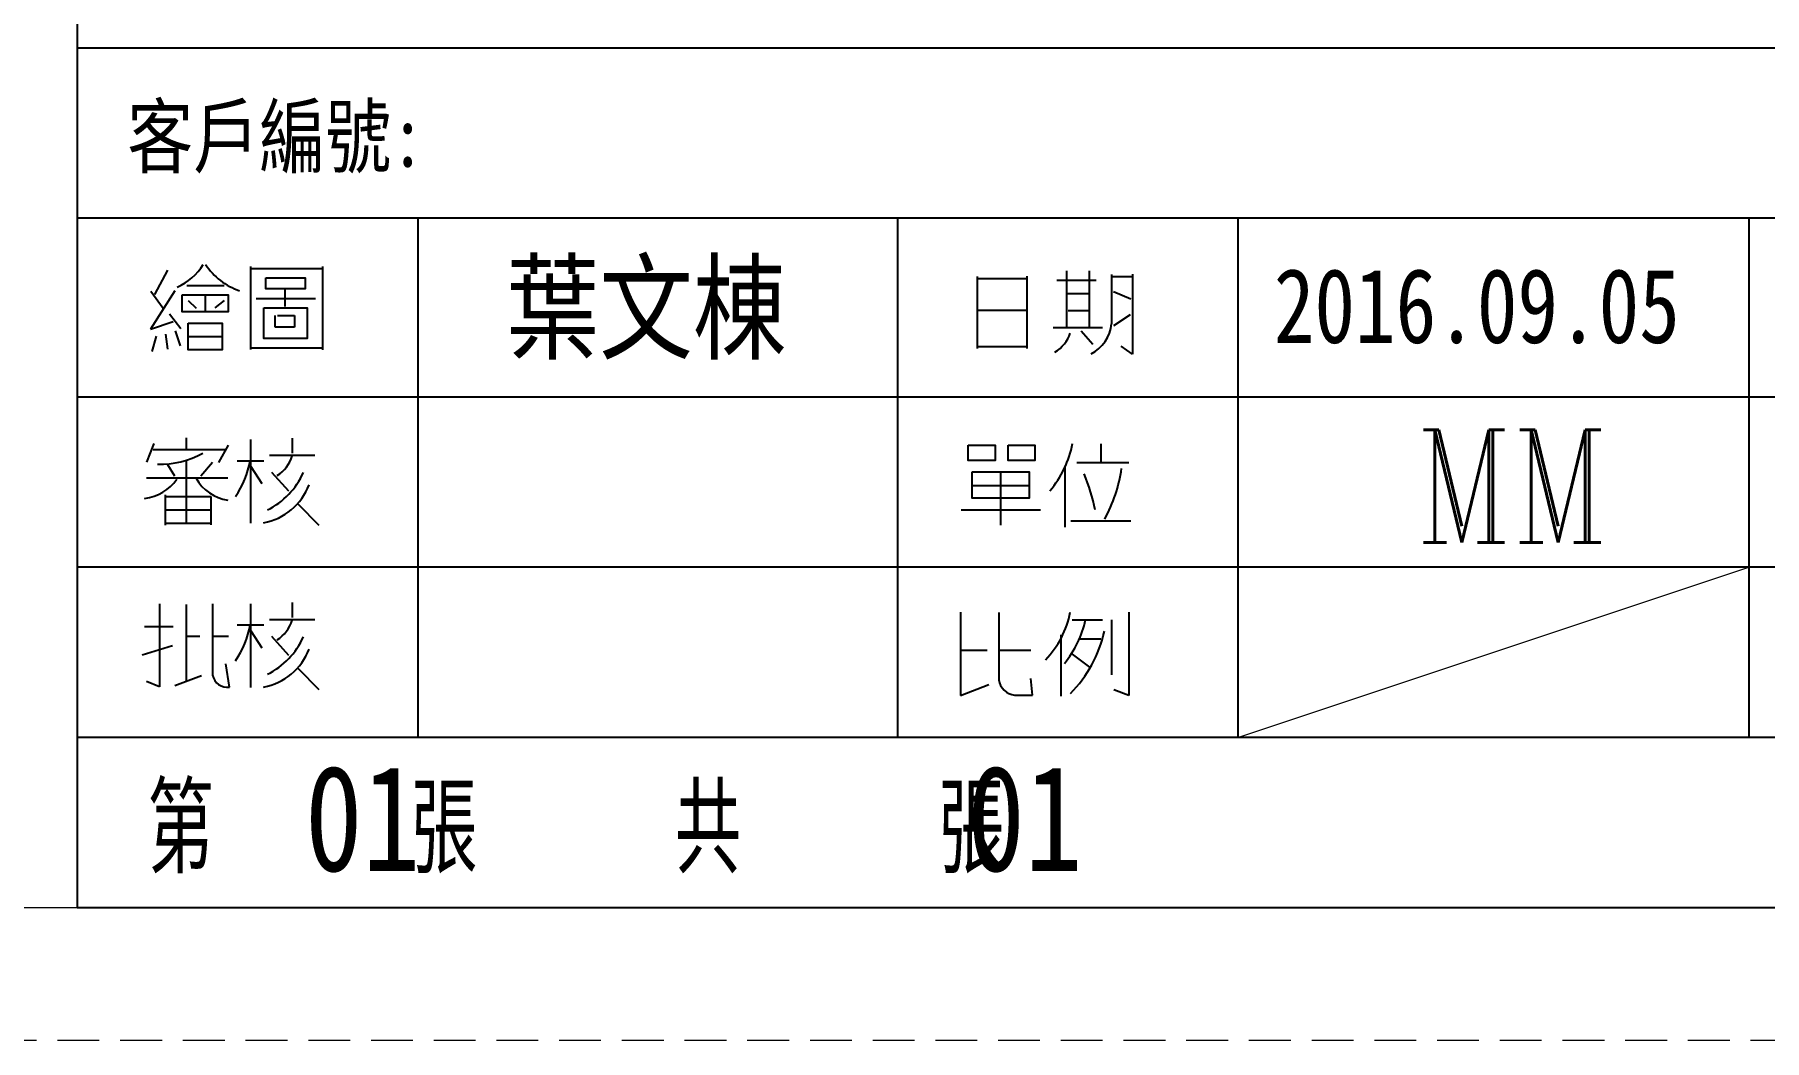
# Model space of a CAD drawing. Header units: millimetres. Extents: x 23490 to 24685, y -23248 to -22403.
# Drawn here: x 24425.4 to 24591.6, y -23247.8 to -23151 of the extents above; entities that cross this region are included whole.
import ezdxf

# ---------------------------------------------------------------- set-up
doc = ezdxf.new("R2010")
doc.units = ezdxf.units.MM
doc.header["$LTSCALE"] = 8
doc.linetypes.add('DASHED', pattern=[0.75, 0.5, -0.25])
doc.layers.add('A', color=7, linetype='Continuous')
doc.layers.add('dim', color=3, linetype='Continuous', lineweight=15)
doc.layers.add('MBOM-ASSIS-LAYER', color=71, linetype='Continuous', lineweight=9)
doc.styles.add('ROMANC', font='RomanC.ttf', dxfattribs={"width": 0.8, "height": 7})
doc.styles.add('ROMANS', font='ROMANS.shx', dxfattribs={"height": 5, "bigfont": 'chineset.shx'})
doc.styles.add('style1', font='mingliu.ttc', dxfattribs={"width": 0.75})

# ---------------------------------------------------------------- blocks, each defined once
blk = doc.blocks.new('20100617.142056')
at = {"layer": 'MBOM-ASSIS-LAYER'}
blk.add_line((-12.7, 12.7), (-1176.3, 12.7), dxfattribs=at)
at = {"layer": 'MBOM-ASSIS-LAYER', "linetype": 'DASHED'}
blk.add_line((0, 0), (-1189, 0), dxfattribs=at)

msp = doc.modelspace()

# ---------------------------------------------------------------- linework, layer by layer
at = {"layer": 'A'}
for p, q in [((24429.45, -23053.293), (24429.45, -23235.009)), ((24672.011, -23152.337), (24429.45, -23152.337)), ((24672.011, -23168.708), (24429.45, -23168.708)), ((24462.196, -23168.708), (24462.196, -23218.638)), ((24508.303, -23168.708), (24508.303, -23218.638)), ((24541.044, -23168.708), (24541.044, -23218.638)), ((24590.157, -23168.708), (24590.157, -23218.638)), ((24446.124, -23173.337), (24446.124, -23181.322)), ((24446.124, -23173.523), (24452.998, -23173.523)), ((24453.04, -23173.337), (24453.04, -23181.343)), ((24438.134, -23173.709), (24436.875, -23176.04)), ((24439.992, -23175.174), (24443.584, -23175.174)), ((24515.978, -23174.297), (24515.978, -23181.22)), ((24516.006, -23174.497), (24520.787, -23174.497)), ((24520.758, -23174.268), (24520.758, -23181.22)), ((24523.621, -23174.65), (24527.413, -23174.65)), ((24524.558, -23173.76), (24524.558, -23179.222)), ((24526.723, -23173.744), (24526.723, -23179.176)), ((24528.887, -23174.113), (24528.887, -23178.854)), ((24528.918, -23174.312), (24530.899, -23174.312)), ((24530.899, -23174.082), (24530.899, -23181.77)), ((24438.857, -23175.69), (24436.503, -23179.362)), ((24436.524, -23175.71), (24437.721, -23177.34)), ((24440.116, -23176.618), (24440.88, -23177.361)), ((24441.747, -23176.082), (24441.747, -23177.67)), ((24443.584, -23176.618), (24442.676, -23177.32)), ((24446.661, -23176.432), (24452.358, -23176.432)), ((24449.406, -23175.566), (24449.406, -23177.175)), ((24524.558, -23175.939), (24526.723, -23175.939)), ((24529.072, -23175.755), (24530.73, -23176.46)), ((24438.341, -23177.897), (24439.414, -23179.321)), ((24448.498, -23179.177), (24448.498, -23178.042)), ((24448.704, -23178.042), (24450.335, -23178.042)), ((24450.335, -23178.042), (24450.335, -23179.177)), ((24516.006, -23177.558), (24520.787, -23177.558)), ((24524.717, -23177.581), (24526.723, -23177.581)), ((24529.118, -23179.023), (24530.714, -23177.949)), ((24436.503, -23179.362), (24438.692, -23178.64)), ((24437.061, -23180.043), (24436.648, -23181.529)), ((24437.948, -23179.837), (24438.134, -23181.281)), ((24438.877, -23179.527), (24439.373, -23180.972)), ((24440.178, -23180.064), (24443.357, -23180.064)), ((24450.335, -23179.177), (24448.498, -23179.177)), ((24523.268, -23179.222), (24528.028, -23179.222)), ((24525.975, -23179.522), (24527.104, -23180.826)), ((24446.165, -23181.157), (24453.019, -23181.157)), ((24516.006, -23181.049), (24520.787, -23181.049)), ((24530.899, -23181.77), (24529.824, -23181.018)), ((24672.011, -23185.897), (24429.45, -23185.897)), ((24439.924, -23189.819), (24439.924, -23190.928)), ((24446.109, -23189.988), (24446.109, -23198.031)), ((24450.152, -23191.285), (24450.152, -23189.838)), ((24436.822, -23190.364), (24436.107, -23192.168)), ((24436.747, -23190.947), (24443.665, -23190.947)), ((24443.966, -23190.533), (24443.045, -23192.187)), ((24447.933, -23191.473), (24452.314, -23191.473)), ((24527.853, -23190.392), (24527.853, -23192.168)), ((24438.138, -23192.375), (24438.815, -23193.465)), ((24439.924, -23192.055), (24439.924, -23198.012)), ((24442.481, -23192.187), (24441.353, -23193.502)), ((24444.831, -23192.018), (24447.407, -23192.018)), ((24446.147, -23192.581), (24447.2, -23194.216)), ((24448.121, -23193.108), (24449.776, -23194.93)), ((24518.227, -23193.119), (24518.227, -23198.215)), ((24524.404, -23192.506), (24524.404, -23198.406)), ((24525.547, -23192.189), (24530.54, -23192.189)), ((24436.107, -23193.671), (24443.929, -23193.671)), ((24515.498, -23194.388), (24520.977, -23194.388)), ((24437.931, -23195.306), (24437.931, -23198.219)), ((24437.969, -23195.475), (24442.293, -23195.475)), ((24437.969, -23196.753), (24442.255, -23196.753)), ((24442.293, -23195.475), (24442.293, -23198.2)), ((24450.697, -23196.189), (24452.671, -23198.219)), ((24514.44, -23196.756), (24522.056, -23196.756)), ((24437.95, -23198.012), (24442.255, -23198.012)), ((24524.976, -23197.814), (24530.751, -23197.814)), ((24672.011, -23202.268), (24429.45, -23202.268)), ((24437.367, -23205.77), (24437.367, -23213.765)), ((24439.934, -23205.839), (24439.934, -23213.238)), ((24442.478, -23205.793), (24442.478, -23212.643)), ((24446.109, -23205.79), (24446.109, -23213.833)), ((24450.152, -23207.087), (24450.152, -23205.64)), ((24514.379, -23206.596), (24514.379, -23214.593)), ((24518.04, -23206.614), (24518.04, -23213.095)), ((24530.538, -23206.596), (24530.538, -23214.593)), ((24435.923, -23207.969), (24438.673, -23207.969)), ((24444.831, -23207.819), (24447.407, -23207.819)), ((24446.147, -23208.383), (24447.2, -23210.018)), ((24447.933, -23207.275), (24452.314, -23207.275)), ((24525.099, -23207.311), (24528.01, -23207.311)), ((24528.899, -23207.328), (24528.899, -23212.607)), ((24435.716, -23210.673), (24438.627, -23209.802)), ((24439.911, -23208.886), (24441.24, -23208.886)), ((24442.524, -23208.886), (24443.991, -23208.886)), ((24448.121, -23208.909), (24449.776, -23210.732)), ((24524.019, -23208.774), (24524.019, -23214.663)), ((24525.831, -23209.157), (24527.871, -23209.157)), ((24444.105, -23213.788), (24443.762, -23211.566)), ((24514.396, -23210.255), (24516.924, -23210.255)), ((24518.127, -23210.255), (24521.142, -23210.255)), ((24525.099, -23210.638), (24526.755, -23211.875)), ((24437.367, -23213.765), (24436.129, -23213.238)), ((24438.834, -23213.628), (24441.401, -23212.689)), ((24450.697, -23211.991), (24452.671, -23214.02)), ((24521.282, -23214.576), (24521.125, -23212.973)), ((24514.379, -23214.593), (24517.098, -23213.548)), ((24519.574, -23214.576), (24521.282, -23214.576)), ((24530.538, -23214.593), (24529.126, -23214.053)), ((24672.011, -23218.638), (24429.45, -23218.638)), ((24672.011, -23235.009), (24429.45, -23235.009))]:
    msp.add_line(p, q, dxfattribs=at)
for points in [[(24447.59, -23174.431), (24451.388, -23174.431), (24451.388, -23175.504), (24447.59, -23175.504)], [(24439.559, -23176.082), (24443.956, -23176.082), (24443.956, -23177.712), (24439.559, -23177.712)], [(24447.404, -23177.32), (24451.574, -23177.32), (24451.574, -23180.27), (24447.404, -23180.27)], [(24440.116, -23178.785), (24443.399, -23178.785), (24443.399, -23181.343), (24440.116, -23181.343)], [(24515.117, -23190.54), (24517.698, -23190.54), (24517.698, -23191.999), (24515.117, -23191.999)], [(24518.946, -23190.54), (24521.527, -23190.54), (24521.527, -23191.999), (24518.946, -23191.999)], [(24515.477, -23193.077), (24520.977, -23193.077), (24520.977, -23195.615), (24515.477, -23195.615)]]:
    msp.add_lwpolyline(points, close=True, dxfattribs=at)
for centre, radius, start, end in [((24436.91, -23170.333), 5.438, 293.55808, 328.78297), ((24447.349, -23169.352), 6.734, 214.34798, 250.23218), ((24521.851, -23178.799), 3.2, 300.05357, 342.73103), ((24525.191, -23178.465), 3.717, 297.76113, 353.99445), ((24437.442, -23184.083), 8.277, 268.17627, 299.53133), ((24446.858, -23190.583), 3.396, 302.55202, 343.49695), ((24515.387, -23188.489), 9.937, 319.6961, 349.08429), ((24437.037, -23190.314), 9.212, 326.06578, 349.34121), ((24444.475, -23190.155), 7.364, 296.36329, 336.04338), ((24508.59, -23200.684), 19.141, 11.83969, 22.72678), ((24515.306, -23190.619), 14.713, 331.47839, 351.63307), ((24435.427, -23191.249), 4.424, 276.6347, 324.7535), ((24444.6, -23191.58), 4.284, 209.80401, 261.2378), ((24446.291, -23192.254), 5.84, 280.63693, 339.18505), ((24515.921, -23204.825), 9.173, 316.31131, 348.9754), ((24437.037, -23206.116), 9.212, 326.06578, 349.34121), ((24446.858, -23206.385), 3.396, 302.55202, 343.49695), ((24516.654, -23205.2), 9.965, 320.71501, 347.66853), ((24515.828, -23205.578), 12.697, 315.87421, 347.04223), ((24446.291, -23208.056), 5.84, 280.63693, 339.18505), ((24444.475, -23205.957), 7.364, 296.36329, 336.04338), ((24443.877, -23212.383), 1.423, 190.51001, 279.21093), ((24519.809, -23212.797), 1.794, 189.5544, 262.46357)]:
    msp.add_arc(centre, radius, start, end, dxfattribs=at)
at = {"layer": 'dim'}
msp.add_line((24541.044, -23218.638), (24590.157, -23202.268), dxfattribs=at)

# ---------------------------------------------------------------- block references
at = {"layer": 'MBOM-ASSIS-LAYER', "xscale": 1.00471256586481, "yscale": 1.00471256586481, "zscale": 1.00471256586481}
msp.add_blockref('20100617.142056', (24684.771, -23247.769), dxfattribs=at)

# ---------------------------------------------------------------- texts
at = {"layer": 'A', "style": 'ROMANS', "width": 0.75}
msp.add_text('第    張    共    張', height=8.48963, dxfattribs=at).set_placement((24436.217, -23231.696))
at = {"layer": 'dim', "color": 0, "ltscale": 0.2, "style": 'style1', "width": 0.8}
msp.add_text('客戶編號:', height=5.8151, dxfattribs=at).set_placement((24434.265, -23163.752))
at = {"layer": 'dim', "color": 6, "ltscale": 0.2, "style": 'style1', "width": 0.8}
for s, height, p in [('葉文棟', 8.2325, (24470.671, -23181.418)), ('2016.09.05', 7.1714, (24544.49, -23180.697)), ('01', 10.1635, (24451.358, -23231.474)), ('01', 10.1635, (24515.028, -23231.474))]:
    msp.add_text(s, height=height, dxfattribs=at).set_placement(p)
at = {"layer": 'dim', "color": 6, "style": 'ROMANC', "width": 0.8}
msp.add_text('MM', height=10.812, dxfattribs=at).set_placement((24558.123, -23199.872))

doc.saveas('drawing.dxf')
